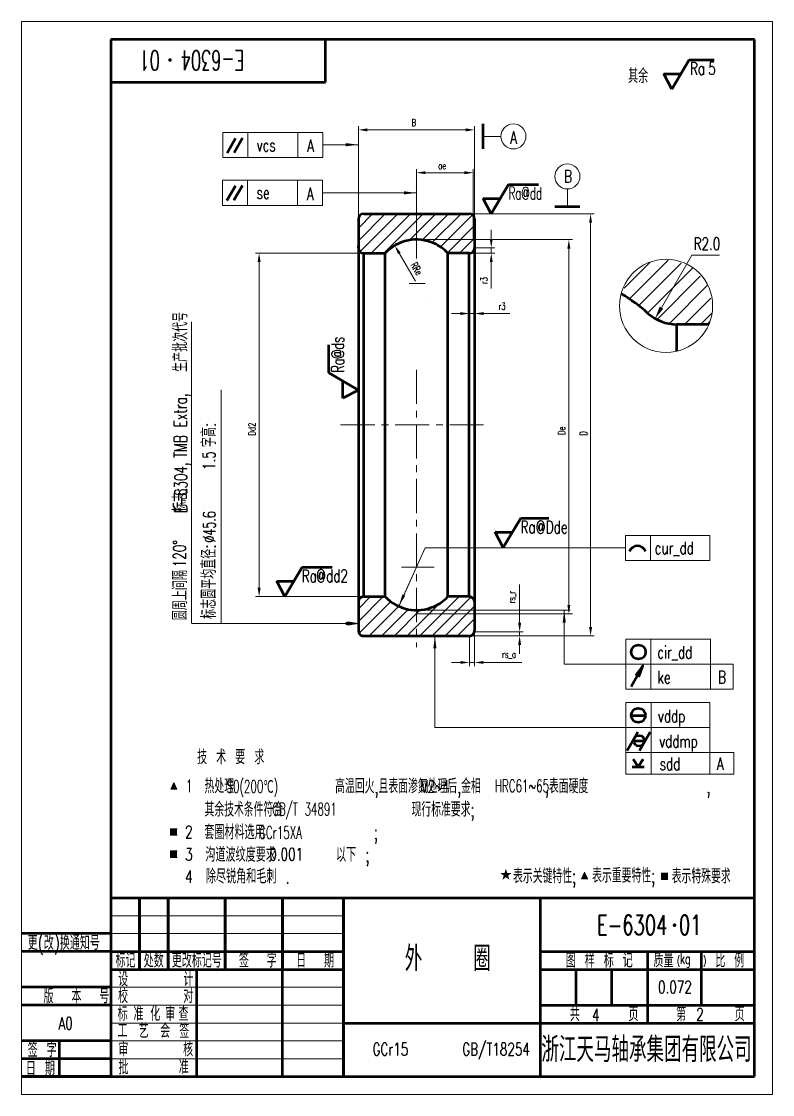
# Model space of a CAD drawing. Header units: millimetres. Extents: x 3824 to 4736, y 762 to 1063.
# Drawn here: x 4066.1 to 4276.1, y 762.8 to 1062.8 of the extents above; entities that cross this region are included whole.
import ezdxf
from ezdxf.enums import TextEntityAlignment as Align

# ---------------------------------------------------------------- set-up
doc = ezdxf.new("R2010")
doc.units = ezdxf.units.MM
doc.header["$PDSIZE"] = -5
doc.linetypes.add('ACAD_ISO10W100', pattern=[18.5, 12, -3, 0.5, -3])
doc.linetypes.add('CENTER', pattern=[50.8, 31.75, -6.35, 6.35, -6.35])
doc.layers.get('0').update_dxf_attribs({"lineweight": 18})
doc.layers.get('DEFPOINTS').update_dxf_attribs({"lineweight": 18})
for name, color, linetype, lineweight in [('1', 7, 'Continuous', 50), ('2', 7, 'Continuous', 18), ('3', 7, 'CENTER', 18), ('90', 7, 'Continuous', 18), ('Bstart', 7, 'Continuous', 18), ('中心线', 7, 'CENTER', 18), ('文字', 7, 'Continuous', 18), ('粗实线', 7, 'Continuous', 50), ('细实线', 7, 'Continuous', 18)]:
    doc.layers.add(name, color=color, linetype=linetype, lineweight=lineweight)
doc.styles.add('HZ', font='txt.shx', dxfattribs={"width": 0.7, "bigfont": 'hztxt.shx'})
doc.styles.add('HZTXT', font='txt.shx', dxfattribs={"width": 0.667, "bigfont": 'hztxt.shx'})
doc.styles.get("Standard").update_dxf_attribs({"font": 'txt.shx', "bigfont": 'gbcbig.shx'})
doc.dimstyles.new('wxh1', dxfattribs={"dimtxt": 2, "dimasz": 2.5, "dimexe": 1, "dimexo": 0, "dimgap": 1, "dimtad": 1, "dimdsep": 46, "dimtxsty": 'Standard', "dimcen": 0, "dimclrd": 7, "dimclre": 7, "dimclrt": 7, "dimadec": 0, "dimazin": 0, "dimtfac": 1, "dimtmove": 0, "dimatfit": 3, "dimfxl": 1, "dimlwd": 20, "dimlwe": 20, "dimarcsym": 0})

# ---------------------------------------------------------------- blocks, each defined once
blk = doc.blocks.new('*D19')
at = {"layer": 'Bstart', "color": 7, "lineweight": 20, "transparency": 16777216}
for p, q in [((4197.43, 1002.03), (4197.43, 1004.53)), ((4192.79, 999.53), (4198.43, 999.53)), ((4197.43, 999.53), (4197.43, 998.03)), ((4191.29, 998.03), (4198.43, 998.03)), ((4197.43, 995.53), (4197.43, 988.19))]:
    blk.add_line(p, q, dxfattribs=at)
at = {"layer": 'Bstart', "color": 7, "transparency": 16777216}
for points in [[(4197.02, 1002.03), (4197.85, 1002.03), (4197.43, 999.53)], [(4197.85, 995.53), (4197.02, 995.53), (4197.43, 998.03)]]:
    blk.add_solid(points, dxfattribs=at)
at = {"layer": 'DEFPOINTS', "color": 0, "transparency": 16777216}
for p in [(4192.79, 999.53), (4191.29, 998.03), (4197.43, 998.03)]:
    blk.add_point(p, dxfattribs=at)
at = {"layer": 'Bstart', "color": 7, "transparency": 16777216, "insert": (4195.43, 990.36), "char_height": 2, "attachment_point": 5, "rotation": 90, "style": 'HZ'}
blk.add_mtext('r3', dxfattribs=at)
blk = doc.blocks.new('*D20')
at = {"layer": 'Bstart', "color": 7, "lineweight": 20, "transparency": 16777216}
for p, q in [((4188.79, 981.15), (4186.29, 981.15)), ((4191.29, 981.15), (4191.29, 982.15)), ((4191.29, 981.15), (4192.79, 981.15)), ((4192.79, 981.15), (4192.79, 982.15)), ((4195.29, 981.15), (4202.63, 981.15))]:
    blk.add_line(p, q, dxfattribs=at)
at = {"layer": 'Bstart', "color": 7, "transparency": 16777216}
for points in [[(4188.79, 980.74), (4188.79, 981.57), (4191.29, 981.15)], [(4195.29, 981.57), (4195.29, 980.74), (4192.79, 981.15)]]:
    blk.add_solid(points, dxfattribs=at)
at = {"layer": 'DEFPOINTS', "color": 0, "transparency": 16777216}
for p in [(4191.29, 981.15), (4192.79, 981.15), (4192.79, 981.15)]:
    blk.add_point(p, dxfattribs=at)
at = {"layer": 'Bstart', "color": 7, "transparency": 16777216, "insert": (4200.46, 983.15), "char_height": 2, "attachment_point": 5, "style": 'HZ'}
blk.add_mtext('r3', dxfattribs=at)
blk = doc.blocks.new('*D21')
at = {"layer": 'Bstart', "color": 7, "lineweight": 20, "transparency": 16777216}
for p, q in [((4191.34, 891.03), (4191.34, 882.61)), ((4192.76, 892.53), (4192.76, 882.61)), ((4188.84, 883.61), (4186.34, 883.61)), ((4192.76, 883.61), (4191.34, 883.61)), ((4195.26, 883.61), (4206, 883.61))]:
    blk.add_line(p, q, dxfattribs=at)
at = {"layer": 'Bstart', "color": 7, "transparency": 16777216}
for points in [[(4188.84, 883.2), (4188.84, 884.03), (4191.34, 883.61)], [(4195.26, 884.03), (4195.26, 883.2), (4192.76, 883.61)]]:
    blk.add_solid(points, dxfattribs=at)
at = {"layer": 'DEFPOINTS', "color": 0, "transparency": 16777216}
for p in [(4191.34, 891.03), (4192.76, 892.53), (4191.34, 883.61)]:
    blk.add_point(p, dxfattribs=at)
at = {"layer": 'Bstart', "color": 7, "transparency": 16777216, "insert": (4202.43, 885.78), "char_height": 2, "attachment_point": 5, "style": 'HZ'}
blk.add_mtext('rs_a', dxfattribs=at)
blk = doc.blocks.new('*D22')
at = {"layer": 'Bstart', "color": 7, "lineweight": 20, "transparency": 16777216}
for p, q in [((4205.37, 894.7), (4205.37, 905.43)), ((4191.34, 891.03), (4206.37, 891.03)), ((4192.74, 892.2), (4206.37, 892.2)), ((4205.37, 892.2), (4205.37, 891.03)), ((4205.37, 888.53), (4205.37, 886.03))]:
    blk.add_line(p, q, dxfattribs=at)
at = {"layer": 'Bstart', "color": 7, "transparency": 16777216}
for points in [[(4204.95, 894.7), (4205.79, 894.7), (4205.37, 892.2)], [(4205.79, 888.53), (4204.95, 888.53), (4205.37, 891.03)]]:
    blk.add_solid(points, dxfattribs=at)
at = {"layer": 'DEFPOINTS', "color": 0, "transparency": 16777216}
for p in [(4191.34, 891.03), (4192.74, 892.2), (4205.37, 891.03)]:
    blk.add_point(p, dxfattribs=at)
at = {"layer": 'Bstart', "color": 7, "transparency": 16777216, "insert": (4203.2, 901.87), "char_height": 2, "attachment_point": 5, "rotation": 90, "style": 'HZ'}
blk.add_mtext('rs_r', dxfattribs=at)
blk = doc.blocks.new('*D23')
at = {"layer": 'Bstart', "color": 7, "lineweight": 20, "transparency": 16777216}
blk.add_line((4171.72, 998.02), (4176.3, 990.23), dxfattribs=at)
at = {"layer": 'Bstart', "color": 7, "transparency": 16777216}
blk.add_solid([(4172.08, 998.23), (4171.36, 997.8), (4170.46, 1000.17)], dxfattribs=at)
at = {"layer": 'DEFPOINTS', "color": 0, "transparency": 16777216}
for p in [(4170.46, 1000.17), (4176.54, 989.82)]:
    blk.add_point(p, dxfattribs=at)
at = {"layer": 'Bstart', "color": 7, "transparency": 16777216, "insert": (4176.57, 993.71), "char_height": 2, "attachment_point": 5, "rotation": 300.4332, "style": 'HZ'}
blk.add_mtext('RRe', dxfattribs=at)
blk = doc.blocks.new('*D25')
at = {"layer": 'Bstart', "color": 7, "lineweight": 20, "transparency": 16777216}
for p, q in [((4185.46, 1009.03), (4226.21, 1009.03)), ((4225.21, 1006.53), (4225.21, 893.53)), ((4185.46, 891.03), (4226.21, 891.03))]:
    blk.add_line(p, q, dxfattribs=at)
at = {"layer": 'Bstart', "color": 7, "transparency": 16777216}
for points in [[(4225.63, 1006.53), (4224.79, 1006.53), (4225.21, 1009.03)], [(4224.79, 893.53), (4225.63, 893.53), (4225.21, 891.03)]]:
    blk.add_solid(points, dxfattribs=at)
at = {"layer": 'DEFPOINTS', "color": 0, "transparency": 16777216}
for p in [(4185.46, 1009.03), (4185.46, 891.03), (4225.21, 891.03)]:
    blk.add_point(p, dxfattribs=at)
at = {"layer": 'Bstart', "color": 7, "transparency": 16777216, "insert": (4223.21, 947.64), "char_height": 2, "attachment_point": 5, "rotation": 90, "style": 'HZ'}
blk.add_mtext('D', dxfattribs=at)
blk = doc.blocks.new('*D26')
at = {"layer": 'Bstart', "color": 7, "lineweight": 20, "transparency": 16777216}
for p, q in [((4176.54, 1001.83), (4220.14, 1001.83)), ((4219.14, 999.33), (4219.14, 899.71)), ((4176.54, 897.21), (4220.14, 897.21))]:
    blk.add_line(p, q, dxfattribs=at)
at = {"layer": 'Bstart', "color": 7, "transparency": 16777216}
for points in [[(4219.55, 999.33), (4218.72, 999.33), (4219.14, 1001.83)], [(4218.72, 899.71), (4219.55, 899.71), (4219.14, 897.21)]]:
    blk.add_solid(points, dxfattribs=at)
at = {"layer": 'DEFPOINTS', "color": 0, "transparency": 16777216}
for p in [(4176.54, 1001.83), (4176.54, 897.21), (4219.14, 897.21)]:
    blk.add_point(p, dxfattribs=at)
at = {"layer": 'Bstart', "color": 7, "transparency": 16777216, "insert": (4217.14, 948.38), "char_height": 2, "attachment_point": 5, "rotation": 90, "style": 'HZ'}
blk.add_mtext('De', dxfattribs=at)
blk = doc.blocks.new('*D29')
at = {"layer": 'Bstart', "color": 7, "lineweight": 20, "transparency": 16777216}
for p, q in [((4160.28, 1007.53), (4160.28, 1033.51)), ((4162.78, 1032.51), (4190.29, 1032.51)), ((4192.79, 1007.53), (4192.79, 1033.51))]:
    blk.add_line(p, q, dxfattribs=at)
at = {"layer": 'Bstart', "color": 7, "transparency": 16777216}
for points in [[(4162.78, 1032.92), (4162.78, 1032.09), (4160.28, 1032.51)], [(4190.29, 1032.09), (4190.29, 1032.92), (4192.79, 1032.51)]]:
    blk.add_solid(points, dxfattribs=at)
at = {"layer": 'DEFPOINTS', "color": 0, "transparency": 16777216}
for p in [(4192.79, 1032.51), (4160.28, 1007.53), (4192.79, 1007.53)]:
    blk.add_point(p, dxfattribs=at)
at = {"layer": 'Bstart', "color": 7, "transparency": 16777216, "insert": (4175.77, 1034.51), "char_height": 2, "attachment_point": 5, "rotation": 360, "style": 'HZ'}
blk.add_mtext('B', dxfattribs=at)
blk = doc.blocks.new('*D30')
at = {"layer": 'Bstart', "color": 7, "lineweight": 20, "transparency": 16777216}
for p, q in [((4176.54, 996.52), (4176.54, 1021.53)), ((4179.04, 1020.53), (4189.9, 1020.53)), ((4192.4, 1001.83), (4192.4, 1021.53))]:
    blk.add_line(p, q, dxfattribs=at)
at = {"layer": 'Bstart', "color": 7, "transparency": 16777216}
for points in [[(4179.04, 1020.95), (4179.04, 1020.11), (4176.54, 1020.53)], [(4189.9, 1020.11), (4189.9, 1020.95), (4192.4, 1020.53)]]:
    blk.add_solid(points, dxfattribs=at)
at = {"layer": 'DEFPOINTS', "color": 0, "transparency": 16777216}
for p in [(4192.4, 1020.53), (4192.4, 1001.83), (4176.54, 996.52)]:
    blk.add_point(p, dxfattribs=at)
at = {"layer": 'Bstart', "color": 7, "transparency": 16777216, "insert": (4183.72, 1022.53), "char_height": 2, "attachment_point": 5, "style": 'HZ'}
blk.add_mtext('ae', dxfattribs=at)
blk = doc.blocks.new('*D31')
at = {"layer": 'Bstart', "color": 7, "lineweight": 20, "transparency": 16777216}
for p, q in [((4161.78, 998.03), (4131.53, 998.03)), ((4132.53, 995.53), (4132.53, 904.53)), ((4161.78, 902.03), (4131.53, 902.03))]:
    blk.add_line(p, q, dxfattribs=at)
at = {"layer": 'Bstart', "color": 7, "transparency": 16777216}
for points in [[(4132.95, 995.53), (4132.11, 995.53), (4132.53, 998.03)], [(4132.11, 904.53), (4132.95, 904.53), (4132.53, 902.03)]]:
    blk.add_solid(points, dxfattribs=at)
at = {"layer": 'DEFPOINTS', "color": 0, "transparency": 16777216}
for p in [(4161.78, 998.03), (4132.53, 902.03), (4161.78, 902.03)]:
    blk.add_point(p, dxfattribs=at)
at = {"layer": 'Bstart', "color": 7, "transparency": 16777216, "insert": (4130.53, 948.85), "char_height": 2, "attachment_point": 5, "rotation": 90, "style": 'HZ'}
blk.add_mtext('Dd2', dxfattribs=at)

msp = doc.modelspace()

# ---------------------------------------------------------------- hatches: boundary and pattern name
at = {"linetype": 'Continuous'}
for points in [[(4160.27686459, 1028.35845823), (4156.77686459, 1027.92095823), (4156.77686459, 1028.79595823)], [(4176.53590809, 1014.90213489), (4173.03590809, 1014.46463489), (4173.03590809, 1015.33963489)], [(4171.56324112, 899.30939934), (4172.61078091, 902.67749474), (4173.40761855, 902.31600509)], [(4217.8454096, 898.23068716), (4218.2829096, 894.73068716), (4217.4079096, 894.73068716)], [(4160.27686459, 894.51919586), (4156.77686459, 894.08169586), (4156.77686459, 894.95669586)], [(4181.67874398, 891.02788265), (4182.11624398, 887.52788265), (4181.24124398, 887.52788265)]]:
    msp.add_hatch(color=0, dxfattribs=at).paths.add_polyline_path(points, flags=0)
at = {"ltscale": 0.3}
for points in [[(4109.54256554, 848.19715311), (4108.67714933, 850.03633793), (4107.81173311, 848.19715311), (4109.54256554, 848.19715311)], [(4224.40920679, 823.10424137), (4223.54379057, 824.94342619), (4222.67837436, 823.10424137), (4224.40920679, 823.10424137)]]:
    msp.add_hatch(color=0, dxfattribs=at).paths.add_polyline_path(points)
for points in [[(4109.60039645, 837.13167907), (4107.80039645, 837.13167907), (4107.80039645, 835.33167907), (4109.60039645, 835.33167907), (4109.60039645, 837.13167907)], [(4109.60039645, 830.92130936), (4107.80039645, 830.92130936), (4107.80039645, 829.12130936), (4109.60039645, 829.12130936), (4109.60039645, 830.92130936)], [(4246.80937846, 824.71280999), (4245.00937846, 824.71280999), (4245.00937846, 822.91280999), (4246.80937846, 822.91280999), (4246.80937846, 824.71280999)]]:
    msp.add_hatch(color=256).paths.add_polyline_path(points)
at = {"layer": '90'}
msp.add_hatch(color=0, dxfattribs=at).paths.add_polyline_path([(4244.51118523, 983.08613356), (4245.52182857, 982.50328611), (4243.26796453, 979.76277983)], flags=0)

# ---------------------------------------------------------------- linework, layer by layer
at = {"color": 0, "linetype": 'Continuous'}
for p, q in [((4160.27686459, 1028.35845823), (4150.3428388, 1028.35845823)), ((4176.53590809, 1014.90213489), (4150.28985614, 1014.90213489)), ((4171.56324112, 899.30939934), (4178.99995852, 915.70227903)), ((4217.8454096, 898.23068716), (4217.8454096, 883.13305853)), ((4160.27686459, 894.51919586), (4113.66746174, 894.51919586)), ((4181.67874398, 891.02788265), (4181.67874398, 865.39761613))]:
    msp.add_line(p, q, dxfattribs=at)
at = {"color": 0}
for p, q in [((4150.3428388, 1028.35845823), (4150.3428388, 1028.35845823)), ((4150.28985614, 1014.90213489), (4150.28985614, 1014.90213489)), ((4235.94959772, 985.09688189), (4246.93571097, 996.08299514)), ((4253.49367527, 997.49391391), (4261.28473474, 997.49391391)), ((4234.58006166, 988.2174739), (4241.90600657, 995.54341881)), ((4238.54280851, 983.19996462), (4250.5598078, 995.21696392)), ((4241.1360193, 981.30304735), (4253.78848907, 993.95551712)), ((4243.92054362, 979.59744361), (4255.88839961, 991.5652996)), ((4247.32187559, 978.50864752), (4257.9200468, 989.10681873)), ((4251.44126441, 978.13790828), (4258.80180085, 985.49844472)), ((4179.22002364, 983.86489718), (4179.22002364, 983.86489718)), ((4255.93139247, 978.13790828), (4258.98014672, 981.18666253)), ((4178.99995852, 915.70227903), (4178.99995852, 915.70227903)), ((4176.53591043, 898.23068716), (4219.50556245, 898.23068716)), ((4113.66746174, 894.51919586), (4113.66746174, 894.51919586)), ((4217.8454096, 895.49864319), (4217.8454096, 883.13305853)), ((4217.8454096, 883.13305853), (4217.8454096, 883.13305853)), ((4181.67874398, 865.39761613), (4181.67874398, 865.39761613)), ((4091.0832309, 812.81511305), (4156.08318351, 812.81511305)), ((4091.0832309, 807.81511305), (4156.08318351, 807.81511305)), ((4091.0832309, 792.81511305), (4156.08318351, 792.81511305)), ((4091.0832309, 787.81511305), (4156.08318351, 787.81511305)), ((4091.0832309, 782.81511305), (4156.08318351, 782.81511305)), ((4091.0832309, 777.81511305), (4156.08318351, 777.81511305)), ((4091.0832309, 772.81511305), (4156.08318351, 772.81511305))]:
    msp.add_line(p, q, dxfattribs=at)
at = {"linetype": 'Continuous'}
for p, q in [((4192.79495159, 1009.02788265), (4192.79495159, 1022.03374326)), ((4165.44510984, 902.02788265), (4137.4518924, 902.02788265))]:
    msp.add_line(p, q, dxfattribs=at)
at = {"color": 0, "lineweight": 18}
for p, q in [((4191.29495159, 997.24565389), (4191.29495159, 976.25166192)), ((4192.79429948, 997.24522556), (4192.79429948, 976.25166192))]:
    msp.add_line(p, q, dxfattribs=at)
at = {"color": 0, "ltscale": 0.3}
for p, q in [((4107.81173311, 848.19715311), (4108.67714933, 850.03633793)), ((4109.54256554, 848.19715311), (4108.67714933, 850.03633793)), ((4109.54256554, 848.19715311), (4107.81173311, 848.19715311)), ((4222.67837436, 823.10424137), (4223.54379057, 824.94342619)), ((4224.40920679, 823.10424137), (4222.67837436, 823.10424137)), ((4224.40920679, 823.10424137), (4223.54379057, 824.94342619))]:
    msp.add_line(p, q, dxfattribs=at)
for p, q in [((4107.80039645, 837.13167907), (4107.80039645, 835.33167907)), ((4109.60039645, 837.13167907), (4107.80039645, 837.13167907)), ((4107.80039645, 835.33167907), (4109.60039645, 835.33167907)), ((4107.80039645, 830.92130936), (4107.80039645, 829.12130936)), ((4109.60039645, 830.92130936), (4107.80039645, 830.92130936)), ((4107.80039645, 829.12130936), (4109.60039645, 829.12130936)), ((4245.00937846, 824.71280999), (4245.00937846, 822.91280999)), ((4246.80937846, 824.71280999), (4245.00937846, 824.71280999)), ((4245.00937846, 822.91280999), (4246.80937846, 822.91280999))]:
    msp.add_line(p, q)
for points in [[(4107.377768, 1052.05036651, 0.5, 0.5, 1), (4107.877768, 1052.05036651, 0.5, 0.5, 1)], [(4248.43176359, 810.14833438, 0.5, 0.5, 1), (4248.93176359, 810.14833438, 0.5, 0.5, 1)]]:
    msp.add_lwpolyline(points, format="xyseb", close=True)
for points in [[(4157.27686459, 894.51919586), (4160.27686459, 894.51919586), (4157.27686459, 894.96919586), (4157.27686459, 894.06919586), (4160.27686459, 894.51919586)], [(4157.27686459, 894.72919586), (4158.77686459, 894.51919586), (4157.27686459, 894.30919586)], [(4181.46874398, 888.02788265), (4181.67874398, 889.52788265), (4181.88874398, 888.02788265)]]:
    msp.add_lwpolyline(points)
at = {"color": 0}
msp.add_circle((4246.31520946, 983.28986317), 13.02628759, dxfattribs=at)
at = {"layer": '1', "color": 0}
for p, q in [((4271.0832309, 1057.81511305), (4091.0832309, 1057.81511305)), ((4091.0832309, 1057.81511305), (4091.0832309, 767.81511305)), ((4151.0832309, 1045.81511305), (4151.0832309, 1057.81511305)), ((4271.0832309, 767.81511305), (4271.0832309, 1057.81511305)), ((4091.0832309, 1045.81511305), (4151.0832309, 1045.81511305)), ((4195.14013851, 1027.16972736), (4195.14013851, 1034.16972736)), ((4123.59096186, 1026.0844552), (4125.9694131, 1030.2040536)), ((4125.55774978, 1026.18230732), (4127.91752679, 1030.269561)), ((4123.53797919, 1012.75054515), (4125.91643044, 1016.87014354)), ((4125.50476711, 1012.84839727), (4127.86454413, 1016.93565095)), ((4161.77686459, 1009.02788265), (4191.29495159, 1009.02788265)), ((4222.2411052, 1010.97462768), (4215.2411052, 1010.97462768)), ((4160.27686459, 1007.52788499), (4160.27686459, 1000.02788265)), ((4192.79495159, 1007.52788265), (4192.79495159, 999.52788265)), ((4160.27686459, 1000.02788265), (4160.27686459, 900.02788265)), ((4160.27686459, 999.52788265), (4160.27686459, 1000.02788265)), ((4192.79495159, 999.52788265), (4192.76438403, 892.52789139)), ((4161.77686459, 902.02788265), (4161.77686459, 998.02788265)), ((4161.77686459, 998.02788265), (4167.77686459, 998.02788265)), ((4167.77686459, 902.02788265), (4167.77686459, 998.02788265)), ((4185.29495159, 902.02788265), (4185.29495159, 998.02788265)), ((4185.29495159, 902.02788265), (4185.29495159, 998.02788265)), ((4191.29495159, 998.02788265), (4185.29495159, 998.02788265)), ((4191.29495159, 902.02788265), (4191.29495159, 998.02788265)), ((4258.27938638, 978.13790828), (4249.33790448, 978.13790828)), ((4249.33790448, 970.61912983), (4249.33790448, 978.13790828)), ((4249.33790448, 970.61912983), (4249.33790448, 978.13790828)), ((4160.27686459, 900.52788265), (4160.27686459, 900.02788265)), ((4160.27686459, 900.02788265), (4160.27686459, 892.52787529)), ((4161.77686459, 902.02788265), (4167.77686459, 902.02788265)), ((4191.29495159, 902.02788265), (4185.29495159, 902.02788265)), ((4161.77686459, 891.02788265), (4191.29495159, 891.02788265)), ((4238.36723469, 880.01116134), (4236.56187657, 876.78784518)), ((4236.5451833, 868.82435268), (4240.5451833, 868.82435268)), ((4235.40212749, 858.96766912), (4238.42495913, 864.2033671)), ((4238.85105524, 858.95532757), (4241.88101228, 864.2033671)), ((4237.25796892, 861.73115806), (4240.25796892, 861.73115806)), ((4091.0832309, 817.81511305), (4271.0832309, 817.81511305)), ((4099.0832309, 817.81511305), (4099.0832309, 797.81511305)), ((4107.0832309, 817.81511305), (4107.0832309, 797.81511305)), ((4123.0832309, 817.81511305), (4123.0832309, 797.81511305)), ((4139.0832309, 817.81511305), (4139.0832309, 797.81511305)), ((4156.0832309, 817.81511305), (4156.0832309, 767.81511305)), ((4211.0832309, 817.81511305), (4211.0832309, 767.81511305)), ((4211.0832309, 802.81511305), (4271.0832309, 802.81511305)), ((4241.0832309, 802.81511305), (4241.0832309, 782.81511305)), ((4256.0832309, 802.81511305), (4256.0832309, 787.81511305)), ((4211.0832309, 797.81511305), (4271.0832309, 797.81511305)), ((4221.0832309, 797.81511305), (4221.0832309, 787.81511305)), ((4231.0832309, 797.81511305), (4231.0832309, 787.81511305)), ((4211.0832309, 787.81511305), (4271.0832309, 787.81511305)), ((4211.0832309, 782.81511305), (4271.0832309, 782.81511305)), ((4066.0832309, 767.81511305), (4271.0832309, 767.81511305))]:
    msp.add_line(p, q, dxfattribs=at)
for points in [[(4238.36723469, 880.01116134), (4239.8332309, 882.62857517), (4237.97462261, 880.23106078), (4238.75984676, 879.79126191), (4239.8332309, 882.62857517)], [(4238.18401572, 880.11378108), (4239.10023279, 881.31986826), (4238.55045365, 879.90854161)]]:
    msp.add_lwpolyline(points, dxfattribs=at)
for centre, radius in [((4238.59274131, 886.51926472), 2), ((4238.5451833, 868.82435268), 2), ((4238.75796892, 861.73115806), 1.5)]:
    msp.add_circle(centre, radius, dxfattribs=at)
for centre, radius, start, end in [((4161.77686459, 1007.52788265), 1.5, 90, 180), ((4191.29495159, 1007.52788265), 1.5, 0, 90), ((4161.77686459, 999.52788265), 1.5, 180, 270), ((4176.53590809, 989.82417686), 12.00090129, 65.7478153387, 136.8751173788), ((4176.53590809, 989.82417686), 12.00090129, 43.1248826212, 65.7478153387), ((4191.29495159, 999.52788265), 1.5, 270, 0), ((4208.9384661, 944.91289982), 48.60365021, 48.3198705252, 59.3096618497), ((4249.33790448, 990.28790828), 12.15, 228.3198705252, 270), ((4238.31822674, 913.82141528), 2.38529307, 20.1777104911, 159.8222895089), ((4161.77686459, 900.52788265), 1.5, 90, 180), ((4176.53590809, 910.23158845), 12.00090129, 223.1248826212, 294.2521846613), ((4176.53590809, 910.23158845), 12.00090129, 294.2521846613, 316.8751173788), ((4191.26666945, 900.52789073), 1.5, 0, 90), ((4161.75577441, 892.47696646), 1.44923727, 177.9862618349, 270.8338323734), ((4191.31604177, 892.47696646), 1.44923727, 269.1661676266, 2.0137381651)]:
    msp.add_arc(centre, radius, start, end, dxfattribs=at)
at = {"layer": '2', "color": 0}
for p, q in [((4276.0832309, 1062.81511305), (4066.0832309, 1062.81511305)), ((4066.0832309, 1062.81511305), (4066.0832309, 762.81511305)), ((4276.0832309, 762.81511305), (4276.0832309, 1062.81511305)), ((4195.14013851, 1030.66972736), (4200.14607755, 1030.66972736)), ((4157.27686459, 1028.35845823), (4150.3428388, 1028.35845823)), ((4176.53590809, 1014.90213489), (4150.28985614, 1014.90213489)), ((4218.7411052, 1010.97462768), (4218.7411052, 1015.98056671)), ((4160.27686459, 1005.06199612), (4164.24275113, 1009.02788265)), ((4160.27686459, 1001.52646221), (4167.77828504, 1009.02788265)), ((4160.73484255, 998.44890626), (4171.31381894, 1009.02788265)), ((4163.84935285, 998.02788265), (4174.84935285, 1009.02788265)), ((4167.38488675, 998.02788265), (4178.38488675, 1009.02788265)), ((4174.55259715, 1001.66005914), (4181.92042066, 1009.02788265)), ((4178.14481199, 1001.71674008), (4185.45595457, 1009.02788265)), ((4180.94814853, 1000.98454272), (4188.99148847, 1009.02788265)), ((4183.26211675, 999.76297703), (4192.21315307, 1008.71401335)), ((4185.18176158, 998.14708795), (4192.79495159, 1005.76027796)), ((4188.59809019, 998.02788265), (4192.79495159, 1002.22474405)), ((4179.22002364, 983.86489718), (4179.22002364, 983.86489718)), ((4113.66746174, 894.65208735), (4113.66746174, 978.84879885)), ((4257.7903036, 978.13790828), (4258.59451188, 978.94211657)), ((4121.91974594, 894.65208735), (4121.91974594, 959.86311154)), ((4160.27686459, 898.62962453), (4163.67512272, 902.02788265)), ((4160.27686459, 895.09409062), (4167.21065663, 902.02788265)), ((4160.48459219, 891.76628431), (4169.34326049, 900.62495261)), ((4165.44510984, 900.26233587), (4167.21065663, 902.02788265)), ((4173.88832616, 891.02788265), (4182.94728672, 900.08684322)), ((4177.53108894, 891.13511153), (4188.42386006, 902.02788265)), ((4180.95939397, 891.02788265), (4191.84389243, 901.91238112)), ((4163.28172444, 891.02788265), (4171.56324112, 899.30939934)), ((4166.81725834, 891.02788265), (4174.24144501, 898.45206932)), ((4170.35279225, 891.02788265), (4177.60314555, 898.27823595)), ((4184.60940512, 891.1423599), (4192.79520981, 899.32816459)), ((4188.03046178, 891.02788265), (4192.79495159, 895.79237246)), ((4191.59664943, 891.0585364), (4192.76429784, 892.22618481)), ((4181.67874398, 888.02788265), (4181.67874398, 865.39761613)), ((4217.8454096, 883.13305853), (4265.10882704, 883.13305853)), ((4181.67874398, 865.39761613), (4258.5665757, 865.39761613)), ((4091.0832309, 812.81511305), (4156.0832309, 812.81511305)), ((4091.0832309, 807.81511305), (4156.0832309, 807.81511305)), ((4066.0832309, 762.81511305), (4276.0832309, 762.81511305))]:
    msp.add_line(p, q, dxfattribs=at)
at = {"layer": '2', "color": 0, "linetype": 'ByBlock'}
for p, q in [((4171.60743709, 899.2893855), (4178.99995852, 915.70227903)), ((4178.99995852, 915.70227903), (4234.97274226, 915.70227903)), ((4176.44590809, 910.23158845), (4176.62590809, 910.23158845))]:
    msp.add_line(p, q, dxfattribs=at)
at = {"layer": '2', "color": 0}
for centre in [(4203.64607755, 1030.66972736), (4218.7411052, 1019.48056671)]:
    msp.add_circle(centre, 3.5, dxfattribs=at)
at = {"layer": '3', "color": 0}
msp.add_line((4172.35510565, 910.23158845), (4181.49728534, 910.23158845), dxfattribs=at)
at = {"layer": '90', "color": 0}
msp.add_line((4253.49367527, 997.49391391), (4245.0165069, 982.79470984), dxfattribs=at)
at = {"layer": 'Bstart', "color": 0}
for p, q in [((4122.3428388, 1031.73639304), (4150.3428388, 1031.73639304)), ((4122.3428388, 1024.73639304), (4122.3428388, 1031.73639304)), ((4129.3428388, 1024.73639304), (4129.3428388, 1031.73639304)), ((4143.3428388, 1031.73639304), (4143.3428388, 1024.73639304)), ((4150.3428388, 1024.73639304), (4150.3428388, 1031.73639304)), ((4122.3428388, 1024.73639304), (4150.3428388, 1024.73639304)), ((4122.28985614, 1018.40178679), (4122.28985614, 1011.40248299)), ((4150.28985614, 1018.40178679), (4122.28985614, 1018.40178679)), ((4129.28985614, 1018.40178679), (4129.28985614, 1011.40248299)), ((4143.28985614, 1011.40248299), (4143.28985614, 1018.40178679)), ((4150.28985614, 1018.40178679), (4150.28985614, 1011.40248299)), ((4122.28985614, 1011.40248299), (4150.28985614, 1011.40248299)), ((4150.28985614, 1011.40248299), (4122.28985614, 1011.40248299)), ((4234.97274226, 919.07753608), (4258.56153545, 919.07753608)), ((4234.97274226, 912.07753608), (4234.97274226, 919.07753608)), ((4241.97274226, 912.07753608), (4241.97274226, 919.07753608)), ((4258.56153545, 919.07753608), (4258.56153545, 912.07753608)), ((4234.97274226, 912.07753608), (4241.97274226, 912.07753608)), ((4241.97274226, 912.07753608), (4258.56153545, 912.07753608)), ((4235.02208, 876.13305853), (4235.02208, 890.13305853)), ((4235.02208, 890.13305853), (4258.72614332, 890.13305853)), ((4242.02208, 876.13305853), (4242.02208, 890.13305853)), ((4258.72614332, 890.13305853), (4258.72614332, 876.13305853)), ((4265.10882704, 876.13305853), (4265.10882704, 883.13305853)), ((4235.02208, 876.13305853), (4265.10882704, 876.13305853)), ((4235.1070157, 872.39761613), (4235.1070157, 852.39761613)), ((4235.1070157, 872.39761613), (4258.5665757, 872.39761613)), ((4242.1070157, 872.39761613), (4242.1070157, 852.39761613)), ((4258.5665757, 852.39761613), (4258.5665757, 872.39761613)), ((4235.1070157, 858.39761613), (4265.26839466, 858.39761613))]:
    msp.add_line(p, q, dxfattribs=at)
at = {"layer": 'Bstart'}
msp.add_line((4174.457276, 989.53754731), (4178.97723508, 989.53754731), dxfattribs=at)
at = {"layer": '中心线', "color": 0, "ltscale": 0.3}
for p, q in [((4176.53590809, 965.40018629), (4176.53590809, 887.92358619)), ((4155.32971442, 950.02788265), (4195.29687267, 950.02788265))]:
    msp.add_line(p, q, dxfattribs=at)
at = {"layer": '粗实线', "color": 0}
for p, q in [((4247.90913862, 1043.9075524), (4252.79466748, 1052.11460519)), ((4252.79466748, 1052.11460519), (4259.7398361, 1052.11460519)), ((4247.90913862, 1043.9075524), (4245.67099048, 1048.20446419)), ((4245.67163636, 1048.20322419), (4250.46628417, 1048.20322419)), ((4197.39350379, 1009.05820995), (4202.27903266, 1017.26526274)), ((4202.27903266, 1017.26526274), (4210.66634495, 1017.26526274)), ((4197.39350379, 1009.05820995), (4195.15535566, 1013.35512174)), ((4195.15600154, 1013.35388174), (4199.95064934, 1013.35388174)), ((4152.0698118, 964.58926077), (4152.0698118, 972.42849367)), ((4160.27686459, 959.7037319), (4152.0698118, 964.58926077)), ((4155.9811928, 957.46622965), (4155.9811928, 962.26087745)), ((4160.27686459, 959.7037319), (4155.9799528, 957.46558377)), ((4200.77633849, 915.73260632), (4205.66186736, 923.93965912)), ((4205.66186736, 923.93965912), (4213.53530541, 923.93965912)), ((4200.77633849, 915.73260632), (4198.53819036, 920.02951812)), ((4198.53883624, 920.02827812), (4203.33348404, 920.02827812)), ((4139.69004054, 902.02788265), (4144.5755694, 910.23493545)), ((4144.5755694, 910.23493545), (4152.91152223, 910.23493545)), ((4139.69004054, 902.02788265), (4137.4518924, 906.32479445)), ((4137.45253829, 906.32355445), (4142.24718609, 906.32355445)), ((4156.08318351, 782.81511305), (4211.0832309, 782.81511305))]:
    msp.add_line(p, q, dxfattribs=at)
at = {"layer": '粗实线', "lineweight": 50}
for p, q in [((4237.14427089, 856.59986678), (4238.5153225, 854.47241511)), ((4239.8863741, 856.59986678), (4238.5153225, 854.47241511)), ((4236.79567214, 854.47241511), (4240.17617383, 854.47241511))]:
    msp.add_line(p, q, dxfattribs=at)
at = {"layer": '粗实线', "color": 0, "lineweight": 50}
for p, q in [((4099.0832309, 797.81511305), (4099.0832309, 817.81511305)), ((4107.0832309, 797.81511305), (4107.0832309, 817.81511305)), ((4123.0832309, 797.81511305), (4123.0832309, 817.81511305)), ((4139.0832309, 797.81511305), (4139.0832309, 817.81511305)), ((4156.08318351, 767.81511305), (4156.08318351, 817.81511305)), ((4091.0832309, 807.81511305), (4066.0832309, 807.81511305)), ((4091.0832309, 802.81511305), (4066.0832309, 802.81511305)), ((4091.0832309, 802.81511305), (4156.08318351, 802.81511305)), ((4211.0832309, 802.81511305), (4271.0832309, 802.81511305)), ((4091.0832309, 797.81511305), (4156.08318351, 797.81511305)), ((4115.08318351, 767.81511305), (4115.08318351, 797.81511305)), ((4139.0832309, 767.81511305), (4139.0832309, 797.81511305)), ((4211.0832309, 797.81511305), (4271.0832309, 797.81511305)), ((4091.0832309, 792.81511305), (4066.0832309, 792.81511305)), ((4091.0832309, 787.81511305), (4066.0832309, 787.81511305)), ((4211.0832309, 787.81511305), (4271.0832309, 787.81511305)), ((4211.0832309, 782.81511305), (4271.0832309, 782.81511305)), ((4091.0832309, 777.81511305), (4066.0832309, 777.81511305)), ((4076.66873418, 777.81511305), (4076.66873418, 767.81511305)), ((4091.0832309, 772.81511305), (4066.0832309, 772.81511305)), ((4091.0832309, 767.81511305), (4066.0832309, 767.81511305)), ((4091.0832309, 767.81511305), (4066.0832309, 767.81511305))]:
    msp.add_line(p, q, dxfattribs=at)
at = {"layer": '细实线', "color": 0, "linetype": 'Continuous', "lineweight": 20}
for p, q in [((4235.1070157, 852.39761613), (4235.1070157, 872.39761613)), ((4242.1070157, 852.39761613), (4242.1070157, 872.39761613)), ((4265.26839466, 858.39761613), (4265.26839466, 852.39761613)), ((4262.1070157, 852.39761613), (4235.1070157, 852.39761613)), ((4235.1070157, 852.39761613), (4265.26839466, 852.39761613))]:
    msp.add_line(p, q, dxfattribs=at)
at = {"layer": '细实线', "color": 0}
for start, end in [(0, 180), (180, 0)]:
    msp.add_arc((4248.68176359, 810.14833438), 0.25, start, end, dxfattribs=at)

# ---------------------------------------------------------------- texts
at = {"color": 0, "linetype": 'Continuous'}
for s, height, style, width, p in [('Ra', 3.5, 'HZ', 0.7, (4252.98320805, 1047.90900097)), ('5', 3.5, 'HZ', 0.7, (4258.11150276, 1047.94812369)), ('R2.0', 3.5, 'HZ', 0.7, (4254.02034988, 998.92307187)), ('E-6304 01', 5.5, 'HZTXT', 0.667, (4227.00107799, 807.48386415)), ('(     )', 2, 'HZ', 0.666667, (4249.40254372, 799.27157445)), ('A0', 3.5, 'HZ', 0.7, (4076.42508796, 780.99113185))]:
    msp.add_text(s, height=height, dxfattribs=dict(at, style=style, width=width)).set_placement(p)
at = {"style": 'HZ', "width": 0.7}
msp.add_text(' A', height=3.5, dxfattribs=at).set_placement((4258.3401427, 853.54904076))
at = {"color": 0, "linetype": 'ACAD_ISO10W100', "lineweight": 15, "insert": (4199.82914775, 825.58662166), "char_height": 2.5, "width": 13.4002592891, "attachment_point": 1}
msp.add_mtext('{\\fSimSun|b0|i0|c134|p2;★}', dxfattribs=at)
at = {"layer": '2', "color": 0, "linetype": 'Continuous'}
for s, height, rotation, style, width, p in [('E-6304  01', 5.5, 180, 'HZTXT', 0.6, (4128.32729039, 1054.66822587)), ('  生产批次代号', 4, 90, 'HZ', 0.7, (4112.51706328, 959.84434725)), ('TMB Extra,', 3.5, 90, 'HZ', 0.7, (4112.3020004, 940.8006654)), ('标志圆平均直径:          字高:', 4, 90, 'HZ', 0.7, (4120.44723744, 895.79406252)), ('1.5', 3.5, 90, 'HZ', 0.7, (4120.26404295, 937.41740203)), ('E-6304,', 3.5, 90, 'HZ', 0.7, (4112.38739491, 925.40368442)), ('圆周上间隔      标志:', 4, 90, 'HZ', 0.7, (4112.40867418, 895.42507948)), ('∅45.6', 3.5, 90, 'HZ', 0.65, (4120.34644225, 917.11301097)), ('120°', 3.5, 90, 'HZ', 0.7, (4112.03662682, 910.25638761))]:
    msp.add_text(s, height=height, rotation=rotation, dxfattribs=dict(at, style=style, width=width)).set_placement(p)
at = {"layer": '2', "color": 0, "linetype": 'Continuous', "style": 'HZ', "width": 0.7}
for s, height, p in [('其余', 4.025, (4235.6766359, 1045.57809027)), ('A', 3.5, (4202.74349822, 1028.61510987)), ('B', 3.5, (4217.7987825, 1017.75171732)), ('外   圈', 7, (4173.25470853, 797.30752272)), ('浙江天马轴承集团有限公司', 7, (4211.44433119, 771.88363336))]:
    msp.add_text(s, height=height, dxfattribs=at).set_placement(p)
at = {"layer": '2', "style": 'HZ'}
for s, height, width, p in [('技 术 要 求', 4.025, 0.7, (4115.18601118, 855.16619852)), ('  热处理           高温回火,且表面渗氮处理后,金相       ,表面硬度             ,', 4.025, 0.65, (4112.60516477, 847.03030639)), ('S0(200℃)', 3.5, 0.6, (4123.44289573, 847.1981285)), ('  其余技术条件符合              现行标准要求;', 4.025, 0.65, (4112.60516477, 840.51547743)), ('  套圈材料选用           ;', 4.025, 0.7, (4112.17838393, 834.1663392)), ('GCr15XA', 3.5, 0.6, (4132.54008448, 834.30667663)), ('  沟道波纹度要求      以下 ;', 4.025, 0.7, (4112.47607742, 827.89084144)), ('  除尽锐角和毛刺 .', 4.025, 0.7, (4112.62805201, 821.81891756)), ('表示关键特性;', 4.025, 0.65, (4203.53757955, 821.88500376)), ('表示重要特性;', 4.025, 0.65, (4225.63894546, 822.04086326))]:
    msp.add_text(s, height=height, dxfattribs=dict(at, width=width)).set_placement(p)
at = {"layer": '2', "style": 'HZ', "width": 0.65}
msp.add_text('表示特殊要求', height=4.025, dxfattribs=at).set_placement((4256.14039304, 824.06844498), align=Align.MIDDLE)
at = {"layer": '90', "style": 'HZ', "width": 0.6}
for s, p in [('1', (4112.03260025, 847.35096616)), ('M2~4', (4177.68599244, 847.22243323)), ('HRC61~65', (4198.46512662, 847.3440134)), ('GB/T 34891', (4136.17292977, 840.84393086))]:
    msp.add_text(s, height=3.5, dxfattribs=at).set_placement(p)
at = {"layer": '90', "color": 0, "linetype": 'Continuous', "style": 'HZ', "width": 0.7}
msp.add_text('0.072', height=3.5, dxfattribs=at).set_placement((4244.07171784, 791.11878561))
at = {"layer": 'Bstart', "color": 0, "linetype": 'Continuous', "style": 'HZ'}
for s, width, p in [('A', 0.7, (4145.92850436, 1026.34639746)), ('vcs', 0.7, (4131.82554596, 1026.48306882)), ('se', 0.7, (4131.81104286, 1013.21011179)), ('A', 0.7, (4145.87552169, 1012.87309625)), ('Ra', 0.6, (4202.28455039, 1013.05965852)), ('@dd', 0.6, (4205.81954401, 1013.0340711)), ('Ra', 0.7, (4205.6147245, 919.7340549)), ('@Dde', 0.7, (4209.84313041, 919.69686027)), ('cur_dd', 0.7, (4243.14240419, 913.86592615)), ('Ra', 0.7, (4144.44092749, 906.02933123)), ('@dd2', 0.7, (4148.43127857, 906.05898218)), ('cir_dd', 0.7, (4243.85073199, 884.71143855)), ('ke', 0.7, (4243.91065417, 877.73388235)), (' B', 0.7, (4258.65278092, 877.73388235)), ('vddp', 0.7, (4244.0242666, 866.87943154)), ('vddmp', 0.7, (4244.36720086, 859.85174975))]:
    msp.add_text(s, height=3.5, dxfattribs=dict(at, width=width)).set_placement(p)
at = {"layer": 'Bstart', "color": 0, "linetype": 'Continuous', "style": 'HZ', "width": 0.65}
for s, p in [('@ds', (4156.25860267, 968.49871156)), ('Ra', (4156.27541602, 964.68288449))]:
    msp.add_text(s, height=3.5, rotation=90, dxfattribs=at).set_placement(p)
at = {"layer": 'Bstart', "style": 'HZ', "width": 0.7}
msp.add_text('sdd', height=3.5, dxfattribs=at).set_placement((4244.51522296, 853.53424976))
at = {"layer": '文字', "style": 'HZ', "width": 0.7}
for s, p in [('2', (4111.83652104, 834.44828845)), ('3', (4111.83652104, 828.23791874)), ('0.001', (4135.38475222, 828.23791874)), ('4', (4111.84402479, 821.96880611))]:
    msp.add_text(s, height=3.5, dxfattribs=at).set_placement(p)
at = {"layer": '文字', "color": 0, "linetype": 'Continuous', "style": 'HZ'}
for s, height, width, p in [('更(改)换通知号', 4, 0.7, (4067.84368156, 803.23720576)), ('标记', 4, 0.7, (4092.37141988, 798.31511305)), ('处数', 4, 0.7, (4100.26118366, 798.31511305)), ('更改标记号', 4, 0.7, (4108.11202936, 798.31511305)), ('签  字', 4, 0.7, (4126.88507022, 798.31511305)), ('日  期', 4, 0.7, (4142.88425307, 798.31511305)), ('图 样 标 记', 4, 0.7, (4218.30055373, 798.31511305)), ('质量', 4, 0.7, (4242.79214881, 798.38001008)), ('kg', 3, 0.666667, (4250.15207631, 799.31511305)), ('比 例', 4, 0.7, (4260.0776717, 798.31511305)), ('设', 4, 0.7, (4093.10134164, 793.04111143)), (' 计', 4, 0.7, (4108.86575548, 793.04111143)), ('版  本  号', 4, 0.7, (4072.26414921, 788.31511305)), ('校', 4, 0.7, (4093.09031802, 788.36156361)), (' 对', 4, 0.7, (4108.82166099, 788.36156361)), ('标', 4, 0.7, (4092.9793799, 783.40314937)), ('准', 4, 0.7, (4097.41207503, 783.44193044)), ('化', 4, 0.7, (4102.09280468, 783.40314937)), ('审', 4, 0.7, (4106.26648644, 783.40314937)), ('查', 4, 0.7, (4110.0048057, 783.40314937)), ('共     页', 4, 0.7, (4219.43186623, 783.29592895)), ('4', 3.5, 0.7, (4225.60682675, 783.28304833)), ('第     页', 4, 0.7, (4249.12732539, 783.31511305)), ('2', 3.5, 0.7, (4254.7387251, 783.48236228)), ('艺', 4, 0.7, (4098.83851372, 778.62869703)), ('会', 4, 0.7, (4104.8554352, 778.65250655)), ('工', 4, 0.7, (4092.97207924, 778.7048875)), ('签', 4, 0.7, (4110.19615979, 778.55250655)), ('签 字', 4, 0.7, (4067.82735476, 773.31511305)), ('审', 4, 0.7, (4093.17707185, 773.45441205)), (' 核', 4, 0.7, (4108.7916604, 773.45441205)), ('GCr15      GB/T18254', 3.5, 0.7, (4164.25644178, 773.73736887)), ('日 期', 4, 0.7, (4067.33985509, 768.12681582)), ('批', 4, 0.7, (4093.21420865, 768.4255153)), ('准', 4, 0.7, (4110.06368232, 768.5891975))]:
    msp.add_text(s, height=height, dxfattribs=dict(at, width=width)).set_placement(p)

# ---------------------------------------------------------------- dimensions: what is measured, and where the dimension line sits
at = {"layer": 'Bstart'}
for base, p1, p2, angle, text, picture, middle, dimtype in [((4192.79495338, 1032.50612702), (4160.27686459, 1007.52788499), (4192.79495159, 1007.52788265), 359.999995884, 'B', '*D29', (4175.76540087, 1032.50612824), 161), ((4225.21057881, 891.02788265), (4185.45595457, 1009.02788265), (4185.45595457, 891.02788265), 90, 'D', '*D25', (4225.21057881, 947.64000226), 160), ((4197.43481843, 998.02788265), (4192.79495134, 999.52702561), (4191.29495159, 998.02788265), 90, 'r3', '*D19', (4197.43481843, 990.36121599), 160), ((4219.13512319, 897.21099849), (4176.53590809, 1001.82507815), (4176.53590809, 897.21099849), 90, 'De', '*D26', (4219.13512319, 948.37636729), 160), ((4132.52857935, 902.02788265), (4161.77686459, 998.02788265), (4161.77686459, 902.02788265), 90, 'Dd2', '*D31', (4132.52857935, 948.84565875), 160), ((4205.36833862, 891.02788265), (4192.7386767, 892.20056367), (4191.33713195, 891.02788265), 90, 'rs_r', '*D22', (4205.36833862, 901.86723034), 160)]:
    dim = msp.add_linear_dim(base=base, p1=p1, p2=p2, angle=angle, text=text, dimstyle='wxh1', override={"dimtxsty": 'HZ'}, dxfattribs=at)
    dim.commit()
    dim.dimension.update_dxf_attribs({"geometry": picture, "text_midpoint": middle, "dimtype": dimtype})
for base, p1, p2, text, picture, middle in [((4192.39528568, 1020.52860969), (4176.53590809, 996.51787589), (4192.39528568, 1001.82507815), 'ae', '*D30', (4183.71545003, 1020.52860969)), ((4192.79429948, 981.15259119), (4191.29495159, 981.15259119), (4192.79429948, 981.15259119), 'r3', '*D20', (4200.46096615, 981.15259119)), ((4191.33713195, 883.61430255), (4192.76438403, 892.52789139), (4191.33713195, 891.02788265), 'rs_a', '*D21', (4202.4310507, 883.61430255))]:
    dim = msp.add_linear_dim(base=base, p1=p1, p2=p2, text=text, dimstyle='wxh1', override={"dimtxsty": 'HZ'}, dxfattribs=at)
    dim.commit()
    dim.dimension.update_dxf_attribs({"geometry": picture, "text_midpoint": middle, "dimtype": 160})
dim = msp.add_radius_dim(center=(4176.53590809, 989.82417686), mpoint=(4170.45704342, 1000.17159374), text='RRe', dimstyle='wxh1', override={"dimtxsty": 'HZ'}, dxfattribs=at)
dim.commit()
dim.dimension.update_dxf_attribs({"geometry": '*D23', "text_midpoint": (4174.84700485, 992.69902057), "dimtype": 164})

doc.saveas('drawing.dxf')
